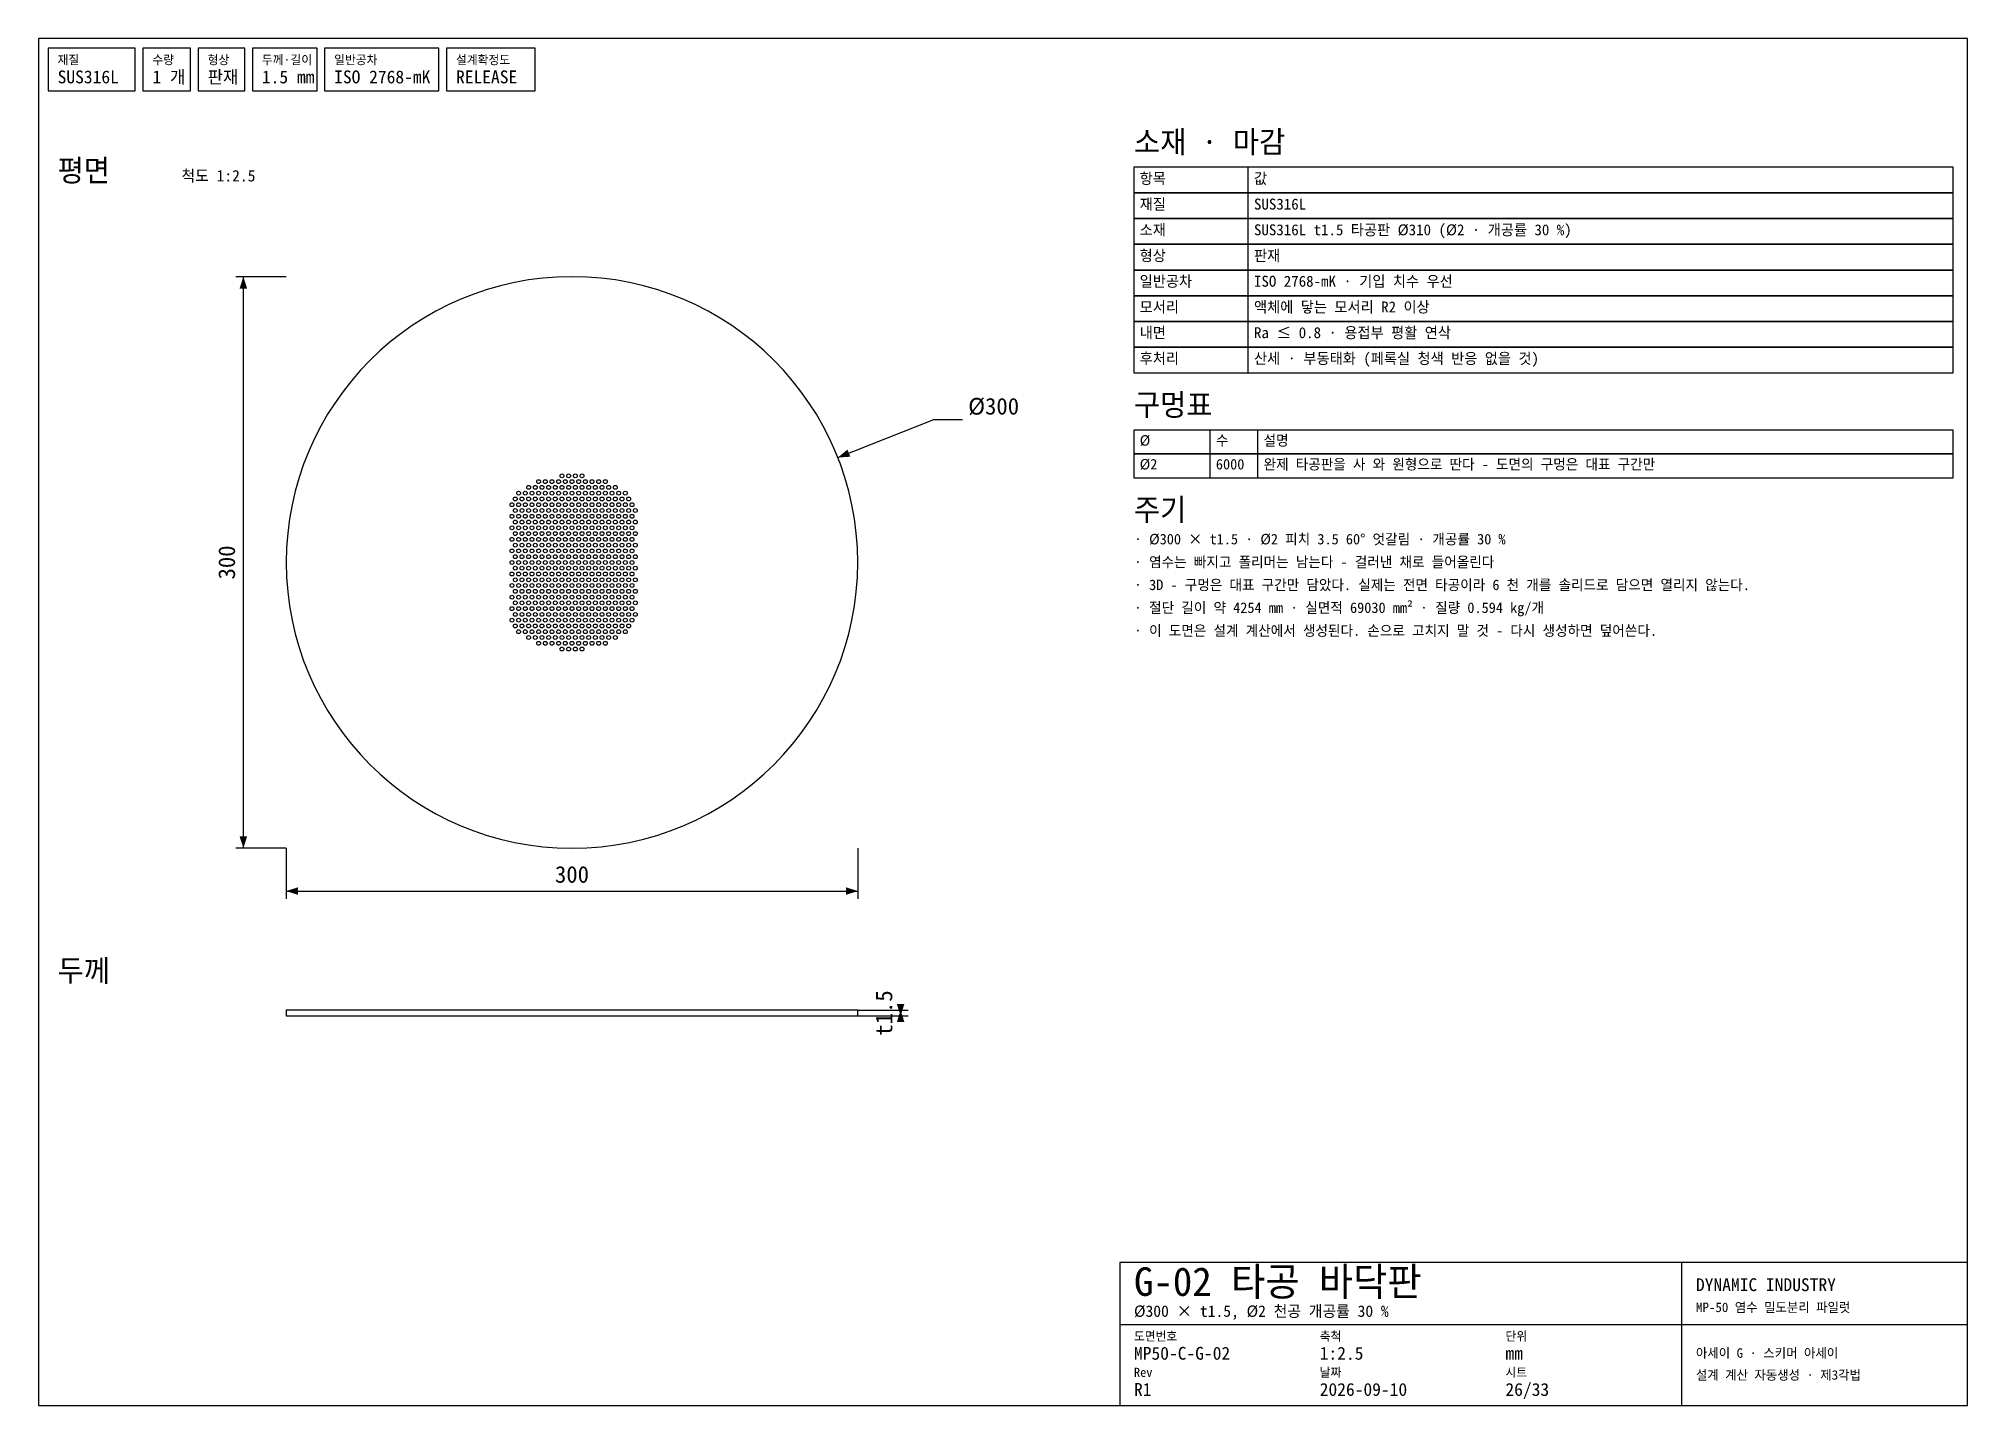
# Model space of a CAD drawing. Header units: millimetres. Extents: x 10 to 415, y 5 to 292.
import ezdxf
from ezdxf.enums import TextEntityAlignment as Align

# ---------------------------------------------------------------- set-up
doc = ezdxf.new("R2010")
doc.units = ezdxf.units.MM
for name, color, linetype in [('CUT', 7, 'CONTINUOUS'), ('DIM', 3, 'CONTINUOUS'), ('FRAME', 7, 'CONTINUOUS'), ('HOLE', 7, 'CONTINUOUS'), ('NOTE', 8, 'CONTINUOUS'), ('TEXT', 3, 'CONTINUOUS')]:
    doc.layers.add(name, color=color, linetype=linetype)

msp = doc.modelspace()

# ---------------------------------------------------------------- linework, layer by layer
at = {"layer": 'CUT'}
msp.add_lwpolyline([(62, 182, 1), (182, 182, 1)], format="xyb", close=True, dxfattribs=at)
msp.add_lwpolyline([(62, 86.8), (182, 86.8), (182, 88), (62, 88)], close=True, dxfattribs=at)
at = {"layer": 'DIM'}
for p, q in [((62, 242), (51.4, 242)), ((53, 122), (53, 242)), ((177.809313, 204.029992), (198, 212)), ((198, 212), (204, 212)), ((62, 122), (51.4, 122)), ((62, 122), (62, 111.4)), ((182, 122), (182, 111.4)), ((62, 113), (182, 113)), ((182, 88), (192.6, 88)), ((182, 86.8), (192.6, 86.8)), ((191, 86.8), (191, 88))]:
    msp.add_line(p, q, dxfattribs=at)
for points in [[(53, 242), (52.2, 239.5), (53.8, 239.5)], [(177.809313, 204.029992), (180.428435, 204.203784), (179.840968, 205.692033)], [(53, 122), (53.8, 124.5), (52.2, 124.5)], [(62, 113), (64.5, 112.2), (64.5, 113.8)], [(182, 113), (179.5, 113.8), (179.5, 112.2)], [(191, 86.8), (191.8, 89.3), (190.2, 89.3)], [(191, 88), (190.2, 85.5), (191.8, 85.5)]]:
    msp.add_solid(points, dxfattribs=at)
at = {"layer": 'FRAME'}
for p, q in [((264, 259.6), (264, 265)), ((264, 254.2), (264, 259.6)), ((264, 248.8), (264, 254.2)), ((264, 243.4), (264, 248.8)), ((264, 238), (264, 243.4)), ((264, 232.6), (264, 238)), ((264, 227.2), (264, 232.6)), ((264, 221.8), (264, 227.2)), ((256, 204.8), (256, 209.8)), ((266, 204.8), (266, 209.8)), ((256, 199.8), (256, 204.8)), ((266, 199.8), (266, 204.8)), ((355, 5), (355, 35)), ((237, 22), (415, 22))]:
    msp.add_line(p, q, dxfattribs=at)
for points in [[(10, 5), (415, 5), (415, 292), (10, 292)], [(12, 281), (30.3104, 281), (30.3104, 290), (12, 290)], [(31.9104, 281), (41.895296, 281), (41.895296, 290), (31.9104, 290)], [(43.495296, 281), (53.295296, 281), (53.295296, 290), (43.495296, 290)], [(54.895296, 281), (68.464064, 281), (68.464064, 290), (54.895296, 290)], [(70.064064, 281), (94.047488, 281), (94.047488, 290), (70.064064, 290)], [(95.647488, 281), (114.293552, 281), (114.293552, 290), (95.647488, 290)], [(240, 259.6), (412, 259.6), (412, 265), (240, 265)], [(240, 254.2), (412, 254.2), (412, 259.6), (240, 259.6)], [(240, 248.8), (412, 248.8), (412, 254.2), (240, 254.2)], [(240, 243.4), (412, 243.4), (412, 248.8), (240, 248.8)], [(240, 238), (412, 238), (412, 243.4), (240, 243.4)], [(240, 232.6), (412, 232.6), (412, 238), (240, 238)], [(240, 227.2), (412, 227.2), (412, 232.6), (240, 232.6)], [(240, 221.8), (412, 221.8), (412, 227.2), (240, 227.2)], [(240, 204.8), (412, 204.8), (412, 209.8), (240, 209.8)], [(240, 199.8), (412, 199.8), (412, 204.8), (240, 204.8)], [(237, 5), (415, 5), (415, 35), (237, 35)]]:
    msp.add_lwpolyline(points, close=True, dxfattribs=at)
at = {"layer": 'HOLE'}
for points in [[(114.6, 198.974098, -1), (115.4, 198.974098, -1)], [(116, 198.974098, -1), (116.8, 198.974098, -1)], [(117.4, 198.974098, -1), (118.2, 198.974098, -1)], [(118.8, 198.974098, -1), (119.6, 198.974098, -1)], [(119.5, 200.186533, -1), (120.3, 200.186533, -1)], [(120.2, 198.974098, -1), (121, 198.974098, -1)], [(120.9, 200.186533, -1), (121.7, 200.186533, -1)], [(121.6, 198.974098, -1), (122.4, 198.974098, -1)], [(122.3, 200.186533, -1), (123.1, 200.186533, -1)], [(123, 198.974098, -1), (123.8, 198.974098, -1)], [(123.7, 200.186533, -1), (124.5, 200.186533, -1)], [(124.4, 198.974098, -1), (125.2, 198.974098, -1)], [(125.8, 198.974098, -1), (126.6, 198.974098, -1)], [(127.2, 198.974098, -1), (128, 198.974098, -1)], [(128.6, 198.974098, -1), (129.4, 198.974098, -1)], [(109, 194.124356, -1), (109.8, 194.124356, -1)], [(109.7, 195.336791, -1), (110.5, 195.336791, -1)], [(110.4, 196.549227, -1), (111.2, 196.549227, -1)], [(110.4, 194.124356, -1), (111.2, 194.124356, -1)], [(111.1, 195.336791, -1), (111.9, 195.336791, -1)], [(111.8, 196.549227, -1), (112.6, 196.549227, -1)], [(111.8, 194.124356, -1), (112.6, 194.124356, -1)], [(112.5, 197.761662, -1), (113.3, 197.761662, -1)], [(112.5, 195.336791, -1), (113.3, 195.336791, -1)], [(113.2, 196.549227, -1), (114, 196.549227, -1)], [(113.2, 194.124356, -1), (114, 194.124356, -1)], [(113.9, 197.761662, -1), (114.7, 197.761662, -1)], [(113.9, 195.336791, -1), (114.7, 195.336791, -1)], [(114.6, 196.549227, -1), (115.4, 196.549227, -1)], [(114.6, 194.124356, -1), (115.4, 194.124356, -1)], [(115.3, 197.761662, -1), (116.1, 197.761662, -1)], [(115.3, 195.336791, -1), (116.1, 195.336791, -1)], [(116, 196.549227, -1), (116.8, 196.549227, -1)], [(116, 194.124356, -1), (116.8, 194.124356, -1)], [(116.7, 197.761662, -1), (117.5, 197.761662, -1)], [(116.7, 195.336791, -1), (117.5, 195.336791, -1)], [(117.4, 196.549227, -1), (118.2, 196.549227, -1)], [(117.4, 194.124356, -1), (118.2, 194.124356, -1)], [(118.1, 197.761662, -1), (118.9, 197.761662, -1)], [(118.1, 195.336791, -1), (118.9, 195.336791, -1)], [(118.8, 196.549227, -1), (119.6, 196.549227, -1)], [(118.8, 194.124356, -1), (119.6, 194.124356, -1)], [(119.5, 197.761662, -1), (120.3, 197.761662, -1)], [(119.5, 195.336791, -1), (120.3, 195.336791, -1)], [(120.2, 196.549227, -1), (121, 196.549227, -1)], [(120.2, 194.124356, -1), (121, 194.124356, -1)], [(120.9, 197.761662, -1), (121.7, 197.761662, -1)], [(120.9, 195.336791, -1), (121.7, 195.336791, -1)], [(121.6, 196.549227, -1), (122.4, 196.549227, -1)], [(121.6, 194.124356, -1), (122.4, 194.124356, -1)], [(122.3, 197.761662, -1), (123.1, 197.761662, -1)], [(122.3, 195.336791, -1), (123.1, 195.336791, -1)], [(123, 196.549227, -1), (123.8, 196.549227, -1)], [(123, 194.124356, -1), (123.8, 194.124356, -1)], [(123.7, 197.761662, -1), (124.5, 197.761662, -1)], [(123.7, 195.336791, -1), (124.5, 195.336791, -1)], [(124.4, 196.549227, -1), (125.2, 196.549227, -1)], [(124.4, 194.124356, -1), (125.2, 194.124356, -1)], [(125.1, 197.761662, -1), (125.9, 197.761662, -1)], [(125.1, 195.336791, -1), (125.9, 195.336791, -1)], [(125.8, 196.549227, -1), (126.6, 196.549227, -1)], [(125.8, 194.124356, -1), (126.6, 194.124356, -1)], [(126.5, 197.761662, -1), (127.3, 197.761662, -1)], [(126.5, 195.336791, -1), (127.3, 195.336791, -1)], [(127.2, 196.549227, -1), (128, 196.549227, -1)], [(127.2, 194.124356, -1), (128, 194.124356, -1)], [(127.9, 197.761662, -1), (128.7, 197.761662, -1)], [(127.9, 195.336791, -1), (128.7, 195.336791, -1)], [(128.6, 196.549227, -1), (129.4, 196.549227, -1)], [(128.6, 194.124356, -1), (129.4, 194.124356, -1)], [(129.3, 197.761662, -1), (130.1, 197.761662, -1)], [(129.3, 195.336791, -1), (130.1, 195.336791, -1)], [(130, 196.549227, -1), (130.8, 196.549227, -1)], [(130, 194.124356, -1), (130.8, 194.124356, -1)], [(130.7, 197.761662, -1), (131.5, 197.761662, -1)], [(130.7, 195.336791, -1), (131.5, 195.336791, -1)], [(131.4, 196.549227, -1), (132.2, 196.549227, -1)], [(131.4, 194.124356, -1), (132.2, 194.124356, -1)], [(132.1, 195.336791, -1), (132.9, 195.336791, -1)], [(132.8, 196.549227, -1), (133.6, 196.549227, -1)], [(132.8, 194.124356, -1), (133.6, 194.124356, -1)], [(133.5, 195.336791, -1), (134.3, 195.336791, -1)], [(134.2, 194.124356, -1), (135, 194.124356, -1)], [(109, 191.699485, -1), (109.8, 191.699485, -1)], [(109.7, 192.91192, -1), (110.5, 192.91192, -1)], [(109.7, 190.487049, -1), (110.5, 190.487049, -1)], [(110.4, 191.699485, -1), (111.2, 191.699485, -1)], [(111.1, 192.91192, -1), (111.9, 192.91192, -1)], [(111.1, 190.487049, -1), (111.9, 190.487049, -1)], [(111.8, 191.699485, -1), (112.6, 191.699485, -1)], [(112.5, 192.91192, -1), (113.3, 192.91192, -1)], [(112.5, 190.487049, -1), (113.3, 190.487049, -1)], [(113.2, 191.699485, -1), (114, 191.699485, -1)], [(113.9, 192.91192, -1), (114.7, 192.91192, -1)], [(113.9, 190.487049, -1), (114.7, 190.487049, -1)], [(114.6, 191.699485, -1), (115.4, 191.699485, -1)], [(115.3, 192.91192, -1), (116.1, 192.91192, -1)], [(115.3, 190.487049, -1), (116.1, 190.487049, -1)], [(116, 191.699485, -1), (116.8, 191.699485, -1)], [(116.7, 192.91192, -1), (117.5, 192.91192, -1)], [(116.7, 190.487049, -1), (117.5, 190.487049, -1)], [(117.4, 191.699485, -1), (118.2, 191.699485, -1)], [(118.1, 192.91192, -1), (118.9, 192.91192, -1)], [(118.1, 190.487049, -1), (118.9, 190.487049, -1)], [(118.8, 191.699485, -1), (119.6, 191.699485, -1)], [(119.5, 192.91192, -1), (120.3, 192.91192, -1)], [(119.5, 190.487049, -1), (120.3, 190.487049, -1)], [(120.2, 191.699485, -1), (121, 191.699485, -1)], [(120.9, 192.91192, -1), (121.7, 192.91192, -1)], [(120.9, 190.487049, -1), (121.7, 190.487049, -1)], [(121.6, 191.699485, -1), (122.4, 191.699485, -1)], [(122.3, 192.91192, -1), (123.1, 192.91192, -1)], [(122.3, 190.487049, -1), (123.1, 190.487049, -1)], [(123, 191.699485, -1), (123.8, 191.699485, -1)], [(123.7, 192.91192, -1), (124.5, 192.91192, -1)], [(123.7, 190.487049, -1), (124.5, 190.487049, -1)], [(124.4, 191.699485, -1), (125.2, 191.699485, -1)], [(125.1, 192.91192, -1), (125.9, 192.91192, -1)], [(125.1, 190.487049, -1), (125.9, 190.487049, -1)], [(125.8, 191.699485, -1), (126.6, 191.699485, -1)], [(126.5, 192.91192, -1), (127.3, 192.91192, -1)], [(126.5, 190.487049, -1), (127.3, 190.487049, -1)], [(127.2, 191.699485, -1), (128, 191.699485, -1)], [(127.9, 192.91192, -1), (128.7, 192.91192, -1)], [(127.9, 190.487049, -1), (128.7, 190.487049, -1)], [(128.6, 191.699485, -1), (129.4, 191.699485, -1)], [(129.3, 192.91192, -1), (130.1, 192.91192, -1)], [(129.3, 190.487049, -1), (130.1, 190.487049, -1)], [(130, 191.699485, -1), (130.8, 191.699485, -1)], [(130.7, 192.91192, -1), (131.5, 192.91192, -1)], [(130.7, 190.487049, -1), (131.5, 190.487049, -1)], [(131.4, 191.699485, -1), (132.2, 191.699485, -1)], [(132.1, 192.91192, -1), (132.9, 192.91192, -1)], [(132.1, 190.487049, -1), (132.9, 190.487049, -1)], [(132.8, 191.699485, -1), (133.6, 191.699485, -1)], [(133.5, 192.91192, -1), (134.3, 192.91192, -1)], [(133.5, 190.487049, -1), (134.3, 190.487049, -1)], [(134.2, 191.699485, -1), (135, 191.699485, -1)], [(134.9, 192.91192, -1), (135.7, 192.91192, -1)], [(134.9, 190.487049, -1), (135.7, 190.487049, -1)], [(109, 189.274613, -1), (109.8, 189.274613, -1)], [(109, 186.849742, -1), (109.8, 186.849742, -1)], [(109.7, 188.062178, -1), (110.5, 188.062178, -1)], [(110.4, 189.274613, -1), (111.2, 189.274613, -1)], [(110.4, 186.849742, -1), (111.2, 186.849742, -1)], [(111.1, 188.062178, -1), (111.9, 188.062178, -1)], [(111.8, 189.274613, -1), (112.6, 189.274613, -1)], [(111.8, 186.849742, -1), (112.6, 186.849742, -1)], [(112.5, 188.062178, -1), (113.3, 188.062178, -1)], [(113.2, 189.274613, -1), (114, 189.274613, -1)], [(113.2, 186.849742, -1), (114, 186.849742, -1)], [(113.9, 188.062178, -1), (114.7, 188.062178, -1)], [(114.6, 189.274613, -1), (115.4, 189.274613, -1)], [(114.6, 186.849742, -1), (115.4, 186.849742, -1)], [(115.3, 188.062178, -1), (116.1, 188.062178, -1)], [(116, 189.274613, -1), (116.8, 189.274613, -1)], [(116, 186.849742, -1), (116.8, 186.849742, -1)], [(116.7, 188.062178, -1), (117.5, 188.062178, -1)], [(117.4, 189.274613, -1), (118.2, 189.274613, -1)], [(117.4, 186.849742, -1), (118.2, 186.849742, -1)], [(118.1, 188.062178, -1), (118.9, 188.062178, -1)], [(118.8, 189.274613, -1), (119.6, 189.274613, -1)], [(118.8, 186.849742, -1), (119.6, 186.849742, -1)], [(119.5, 188.062178, -1), (120.3, 188.062178, -1)], [(120.2, 189.274613, -1), (121, 189.274613, -1)], [(120.2, 186.849742, -1), (121, 186.849742, -1)], [(120.9, 188.062178, -1), (121.7, 188.062178, -1)], [(121.6, 189.274613, -1), (122.4, 189.274613, -1)], [(121.6, 186.849742, -1), (122.4, 186.849742, -1)], [(122.3, 188.062178, -1), (123.1, 188.062178, -1)], [(123, 189.274613, -1), (123.8, 189.274613, -1)], [(123, 186.849742, -1), (123.8, 186.849742, -1)], [(123.7, 188.062178, -1), (124.5, 188.062178, -1)], [(124.4, 189.274613, -1), (125.2, 189.274613, -1)], [(124.4, 186.849742, -1), (125.2, 186.849742, -1)], [(125.1, 188.062178, -1), (125.9, 188.062178, -1)], [(125.8, 189.274613, -1), (126.6, 189.274613, -1)], [(125.8, 186.849742, -1), (126.6, 186.849742, -1)], [(126.5, 188.062178, -1), (127.3, 188.062178, -1)], [(127.2, 189.274613, -1), (128, 189.274613, -1)], [(127.2, 186.849742, -1), (128, 186.849742, -1)], [(127.9, 188.062178, -1), (128.7, 188.062178, -1)], [(128.6, 189.274613, -1), (129.4, 189.274613, -1)], [(128.6, 186.849742, -1), (129.4, 186.849742, -1)], [(129.3, 188.062178, -1), (130.1, 188.062178, -1)], [(130, 189.274613, -1), (130.8, 189.274613, -1)], [(130, 186.849742, -1), (130.8, 186.849742, -1)], [(130.7, 188.062178, -1), (131.5, 188.062178, -1)], [(131.4, 189.274613, -1), (132.2, 189.274613, -1)], [(131.4, 186.849742, -1), (132.2, 186.849742, -1)], [(132.1, 188.062178, -1), (132.9, 188.062178, -1)], [(132.8, 189.274613, -1), (133.6, 189.274613, -1)], [(132.8, 186.849742, -1), (133.6, 186.849742, -1)], [(133.5, 188.062178, -1), (134.3, 188.062178, -1)], [(134.2, 189.274613, -1), (135, 189.274613, -1)], [(134.2, 186.849742, -1), (135, 186.849742, -1)], [(134.9, 188.062178, -1), (135.7, 188.062178, -1)], [(109, 184.424871, -1), (109.8, 184.424871, -1)], [(109, 182, -1), (109.8, 182, -1)], [(109.7, 185.637307, -1), (110.5, 185.637307, -1)], [(109.7, 183.212436, -1), (110.5, 183.212436, -1)], [(110.4, 184.424871, -1), (111.2, 184.424871, -1)], [(110.4, 182, -1), (111.2, 182, -1)], [(111.1, 185.637307, -1), (111.9, 185.637307, -1)], [(111.1, 183.212436, -1), (111.9, 183.212436, -1)], [(111.8, 184.424871, -1), (112.6, 184.424871, -1)], [(111.8, 182, -1), (112.6, 182, -1)], [(112.5, 185.637307, -1), (113.3, 185.637307, -1)], [(112.5, 183.212436, -1), (113.3, 183.212436, -1)], [(113.2, 184.424871, -1), (114, 184.424871, -1)], [(113.2, 182, -1), (114, 182, -1)], [(113.9, 185.637307, -1), (114.7, 185.637307, -1)], [(113.9, 183.212436, -1), (114.7, 183.212436, -1)], [(114.6, 184.424871, -1), (115.4, 184.424871, -1)], [(114.6, 182, -1), (115.4, 182, -1)], [(115.3, 185.637307, -1), (116.1, 185.637307, -1)], [(115.3, 183.212436, -1), (116.1, 183.212436, -1)], [(116, 184.424871, -1), (116.8, 184.424871, -1)], [(116, 182, -1), (116.8, 182, -1)], [(116.7, 185.637307, -1), (117.5, 185.637307, -1)], [(116.7, 183.212436, -1), (117.5, 183.212436, -1)], [(117.4, 184.424871, -1), (118.2, 184.424871, -1)], [(117.4, 182, -1), (118.2, 182, -1)], [(118.1, 185.637307, -1), (118.9, 185.637307, -1)], [(118.1, 183.212436, -1), (118.9, 183.212436, -1)], [(118.8, 184.424871, -1), (119.6, 184.424871, -1)], [(118.8, 182, -1), (119.6, 182, -1)], [(119.5, 185.637307, -1), (120.3, 185.637307, -1)], [(119.5, 183.212436, -1), (120.3, 183.212436, -1)], [(120.2, 184.424871, -1), (121, 184.424871, -1)], [(120.2, 182, -1), (121, 182, -1)], [(120.9, 185.637307, -1), (121.7, 185.637307, -1)], [(120.9, 183.212436, -1), (121.7, 183.212436, -1)], [(121.6, 184.424871, -1), (122.4, 184.424871, -1)], [(121.6, 182, -1), (122.4, 182, -1)], [(122.3, 185.637307, -1), (123.1, 185.637307, -1)], [(122.3, 183.212436, -1), (123.1, 183.212436, -1)], [(123, 184.424871, -1), (123.8, 184.424871, -1)], [(123, 182, -1), (123.8, 182, -1)], [(123.7, 185.637307, -1), (124.5, 185.637307, -1)], [(123.7, 183.212436, -1), (124.5, 183.212436, -1)], [(124.4, 184.424871, -1), (125.2, 184.424871, -1)], [(124.4, 182, -1), (125.2, 182, -1)], [(125.1, 185.637307, -1), (125.9, 185.637307, -1)], [(125.1, 183.212436, -1), (125.9, 183.212436, -1)], [(125.8, 184.424871, -1), (126.6, 184.424871, -1)], [(125.8, 182, -1), (126.6, 182, -1)], [(126.5, 185.637307, -1), (127.3, 185.637307, -1)], [(126.5, 183.212436, -1), (127.3, 183.212436, -1)], [(127.2, 184.424871, -1), (128, 184.424871, -1)], [(127.2, 182, -1), (128, 182, -1)], [(127.9, 185.637307, -1), (128.7, 185.637307, -1)], [(127.9, 183.212436, -1), (128.7, 183.212436, -1)], [(128.6, 184.424871, -1), (129.4, 184.424871, -1)], [(128.6, 182, -1), (129.4, 182, -1)], [(129.3, 185.637307, -1), (130.1, 185.637307, -1)], [(129.3, 183.212436, -1), (130.1, 183.212436, -1)], [(130, 184.424871, -1), (130.8, 184.424871, -1)], [(130, 182, -1), (130.8, 182, -1)], [(130.7, 185.637307, -1), (131.5, 185.637307, -1)], [(130.7, 183.212436, -1), (131.5, 183.212436, -1)], [(131.4, 184.424871, -1), (132.2, 184.424871, -1)], [(131.4, 182, -1), (132.2, 182, -1)], [(132.1, 185.637307, -1), (132.9, 185.637307, -1)], [(132.1, 183.212436, -1), (132.9, 183.212436, -1)], [(132.8, 184.424871, -1), (133.6, 184.424871, -1)], [(132.8, 182, -1), (133.6, 182, -1)], [(133.5, 185.637307, -1), (134.3, 185.637307, -1)], [(133.5, 183.212436, -1), (134.3, 183.212436, -1)], [(134.2, 184.424871, -1), (135, 184.424871, -1)], [(134.2, 182, -1), (135, 182, -1)], [(134.9, 185.637307, -1), (135.7, 185.637307, -1)], [(134.9, 183.212436, -1), (135.7, 183.212436, -1)], [(109, 179.575129, -1), (109.8, 179.575129, -1)], [(109.7, 180.787564, -1), (110.5, 180.787564, -1)], [(109.7, 178.362693, -1), (110.5, 178.362693, -1)], [(110.4, 179.575129, -1), (111.2, 179.575129, -1)], [(111.1, 180.787564, -1), (111.9, 180.787564, -1)], [(111.1, 178.362693, -1), (111.9, 178.362693, -1)], [(111.8, 179.575129, -1), (112.6, 179.575129, -1)], [(112.5, 180.787564, -1), (113.3, 180.787564, -1)], [(112.5, 178.362693, -1), (113.3, 178.362693, -1)], [(113.2, 179.575129, -1), (114, 179.575129, -1)], [(113.9, 180.787564, -1), (114.7, 180.787564, -1)], [(113.9, 178.362693, -1), (114.7, 178.362693, -1)], [(114.6, 179.575129, -1), (115.4, 179.575129, -1)], [(115.3, 180.787564, -1), (116.1, 180.787564, -1)], [(115.3, 178.362693, -1), (116.1, 178.362693, -1)], [(116, 179.575129, -1), (116.8, 179.575129, -1)], [(116.7, 180.787564, -1), (117.5, 180.787564, -1)], [(116.7, 178.362693, -1), (117.5, 178.362693, -1)], [(117.4, 179.575129, -1), (118.2, 179.575129, -1)], [(118.1, 180.787564, -1), (118.9, 180.787564, -1)], [(118.1, 178.362693, -1), (118.9, 178.362693, -1)], [(118.8, 179.575129, -1), (119.6, 179.575129, -1)], [(119.5, 180.787564, -1), (120.3, 180.787564, -1)], [(119.5, 178.362693, -1), (120.3, 178.362693, -1)], [(120.2, 179.575129, -1), (121, 179.575129, -1)], [(120.9, 180.787564, -1), (121.7, 180.787564, -1)], [(120.9, 178.362693, -1), (121.7, 178.362693, -1)], [(121.6, 179.575129, -1), (122.4, 179.575129, -1)], [(122.3, 180.787564, -1), (123.1, 180.787564, -1)], [(122.3, 178.362693, -1), (123.1, 178.362693, -1)], [(123, 179.575129, -1), (123.8, 179.575129, -1)], [(123.7, 180.787564, -1), (124.5, 180.787564, -1)], [(123.7, 178.362693, -1), (124.5, 178.362693, -1)], [(124.4, 179.575129, -1), (125.2, 179.575129, -1)], [(125.1, 180.787564, -1), (125.9, 180.787564, -1)], [(125.1, 178.362693, -1), (125.9, 178.362693, -1)], [(125.8, 179.575129, -1), (126.6, 179.575129, -1)], [(126.5, 180.787564, -1), (127.3, 180.787564, -1)], [(126.5, 178.362693, -1), (127.3, 178.362693, -1)], [(127.2, 179.575129, -1), (128, 179.575129, -1)], [(127.9, 180.787564, -1), (128.7, 180.787564, -1)], [(127.9, 178.362693, -1), (128.7, 178.362693, -1)], [(128.6, 179.575129, -1), (129.4, 179.575129, -1)], [(129.3, 180.787564, -1), (130.1, 180.787564, -1)], [(129.3, 178.362693, -1), (130.1, 178.362693, -1)], [(130, 179.575129, -1), (130.8, 179.575129, -1)], [(130.7, 180.787564, -1), (131.5, 180.787564, -1)], [(130.7, 178.362693, -1), (131.5, 178.362693, -1)], [(131.4, 179.575129, -1), (132.2, 179.575129, -1)], [(132.1, 180.787564, -1), (132.9, 180.787564, -1)], [(132.1, 178.362693, -1), (132.9, 178.362693, -1)], [(132.8, 179.575129, -1), (133.6, 179.575129, -1)], [(133.5, 180.787564, -1), (134.3, 180.787564, -1)], [(133.5, 178.362693, -1), (134.3, 178.362693, -1)], [(134.2, 179.575129, -1), (135, 179.575129, -1)], [(134.9, 180.787564, -1), (135.7, 180.787564, -1)], [(134.9, 178.362693, -1), (135.7, 178.362693, -1)], [(109, 177.150258, -1), (109.8, 177.150258, -1)], [(109, 174.725387, -1), (109.8, 174.725387, -1)], [(109.7, 175.937822, -1), (110.5, 175.937822, -1)], [(110.4, 177.150258, -1), (111.2, 177.150258, -1)], [(110.4, 174.725387, -1), (111.2, 174.725387, -1)], [(111.1, 175.937822, -1), (111.9, 175.937822, -1)], [(111.8, 177.150258, -1), (112.6, 177.150258, -1)], [(111.8, 174.725387, -1), (112.6, 174.725387, -1)], [(112.5, 175.937822, -1), (113.3, 175.937822, -1)], [(113.2, 177.150258, -1), (114, 177.150258, -1)], [(113.2, 174.725387, -1), (114, 174.725387, -1)], [(113.9, 175.937822, -1), (114.7, 175.937822, -1)], [(114.6, 177.150258, -1), (115.4, 177.150258, -1)], [(114.6, 174.725387, -1), (115.4, 174.725387, -1)], [(115.3, 175.937822, -1), (116.1, 175.937822, -1)], [(116, 177.150258, -1), (116.8, 177.150258, -1)], [(116, 174.725387, -1), (116.8, 174.725387, -1)], [(116.7, 175.937822, -1), (117.5, 175.937822, -1)], [(117.4, 177.150258, -1), (118.2, 177.150258, -1)], [(117.4, 174.725387, -1), (118.2, 174.725387, -1)], [(118.1, 175.937822, -1), (118.9, 175.937822, -1)], [(118.8, 177.150258, -1), (119.6, 177.150258, -1)], [(118.8, 174.725387, -1), (119.6, 174.725387, -1)], [(119.5, 175.937822, -1), (120.3, 175.937822, -1)], [(120.2, 177.150258, -1), (121, 177.150258, -1)], [(120.2, 174.725387, -1), (121, 174.725387, -1)], [(120.9, 175.937822, -1), (121.7, 175.937822, -1)], [(121.6, 177.150258, -1), (122.4, 177.150258, -1)], [(121.6, 174.725387, -1), (122.4, 174.725387, -1)], [(122.3, 175.937822, -1), (123.1, 175.937822, -1)], [(123, 177.150258, -1), (123.8, 177.150258, -1)], [(123, 174.725387, -1), (123.8, 174.725387, -1)], [(123.7, 175.937822, -1), (124.5, 175.937822, -1)], [(124.4, 177.150258, -1), (125.2, 177.150258, -1)], [(124.4, 174.725387, -1), (125.2, 174.725387, -1)], [(125.1, 175.937822, -1), (125.9, 175.937822, -1)], [(125.8, 177.150258, -1), (126.6, 177.150258, -1)], [(125.8, 174.725387, -1), (126.6, 174.725387, -1)], [(126.5, 175.937822, -1), (127.3, 175.937822, -1)], [(127.2, 177.150258, -1), (128, 177.150258, -1)], [(127.2, 174.725387, -1), (128, 174.725387, -1)], [(127.9, 175.937822, -1), (128.7, 175.937822, -1)], [(128.6, 177.150258, -1), (129.4, 177.150258, -1)], [(128.6, 174.725387, -1), (129.4, 174.725387, -1)], [(129.3, 175.937822, -1), (130.1, 175.937822, -1)], [(130, 177.150258, -1), (130.8, 177.150258, -1)], [(130, 174.725387, -1), (130.8, 174.725387, -1)], [(130.7, 175.937822, -1), (131.5, 175.937822, -1)], [(131.4, 177.150258, -1), (132.2, 177.150258, -1)], [(131.4, 174.725387, -1), (132.2, 174.725387, -1)], [(132.1, 175.937822, -1), (132.9, 175.937822, -1)], [(132.8, 177.150258, -1), (133.6, 177.150258, -1)], [(132.8, 174.725387, -1), (133.6, 174.725387, -1)], [(133.5, 175.937822, -1), (134.3, 175.937822, -1)], [(134.2, 177.150258, -1), (135, 177.150258, -1)], [(134.2, 174.725387, -1), (135, 174.725387, -1)], [(134.9, 175.937822, -1), (135.7, 175.937822, -1)], [(109, 172.300515, -1), (109.8, 172.300515, -1)], [(109, 169.875644, -1), (109.8, 169.875644, -1)], [(109.7, 173.512951, -1), (110.5, 173.512951, -1)], [(109.7, 171.08808, -1), (110.5, 171.08808, -1)], [(110.4, 172.300515, -1), (111.2, 172.300515, -1)], [(110.4, 169.875644, -1), (111.2, 169.875644, -1)], [(111.1, 173.512951, -1), (111.9, 173.512951, -1)], [(111.1, 171.08808, -1), (111.9, 171.08808, -1)], [(111.8, 172.300515, -1), (112.6, 172.300515, -1)], [(111.8, 169.875644, -1), (112.6, 169.875644, -1)], [(112.5, 173.512951, -1), (113.3, 173.512951, -1)], [(112.5, 171.08808, -1), (113.3, 171.08808, -1)], [(113.2, 172.300515, -1), (114, 172.300515, -1)], [(113.2, 169.875644, -1), (114, 169.875644, -1)], [(113.9, 173.512951, -1), (114.7, 173.512951, -1)], [(113.9, 171.08808, -1), (114.7, 171.08808, -1)], [(114.6, 172.300515, -1), (115.4, 172.300515, -1)], [(114.6, 169.875644, -1), (115.4, 169.875644, -1)], [(115.3, 173.512951, -1), (116.1, 173.512951, -1)], [(115.3, 171.08808, -1), (116.1, 171.08808, -1)], [(116, 172.300515, -1), (116.8, 172.300515, -1)], [(116, 169.875644, -1), (116.8, 169.875644, -1)], [(116.7, 173.512951, -1), (117.5, 173.512951, -1)], [(116.7, 171.08808, -1), (117.5, 171.08808, -1)], [(117.4, 172.300515, -1), (118.2, 172.300515, -1)], [(117.4, 169.875644, -1), (118.2, 169.875644, -1)], [(118.1, 173.512951, -1), (118.9, 173.512951, -1)], [(118.1, 171.08808, -1), (118.9, 171.08808, -1)], [(118.8, 172.300515, -1), (119.6, 172.300515, -1)], [(118.8, 169.875644, -1), (119.6, 169.875644, -1)], [(119.5, 173.512951, -1), (120.3, 173.512951, -1)], [(119.5, 171.08808, -1), (120.3, 171.08808, -1)], [(120.2, 172.300515, -1), (121, 172.300515, -1)], [(120.2, 169.875644, -1), (121, 169.875644, -1)], [(120.9, 173.512951, -1), (121.7, 173.512951, -1)], [(120.9, 171.08808, -1), (121.7, 171.08808, -1)], [(121.6, 172.300515, -1), (122.4, 172.300515, -1)], [(121.6, 169.875644, -1), (122.4, 169.875644, -1)], [(122.3, 173.512951, -1), (123.1, 173.512951, -1)], [(122.3, 171.08808, -1), (123.1, 171.08808, -1)], [(123, 172.300515, -1), (123.8, 172.300515, -1)], [(123, 169.875644, -1), (123.8, 169.875644, -1)], [(123.7, 173.512951, -1), (124.5, 173.512951, -1)], [(123.7, 171.08808, -1), (124.5, 171.08808, -1)], [(124.4, 172.300515, -1), (125.2, 172.300515, -1)], [(124.4, 169.875644, -1), (125.2, 169.875644, -1)], [(125.1, 173.512951, -1), (125.9, 173.512951, -1)], [(125.1, 171.08808, -1), (125.9, 171.08808, -1)], [(125.8, 172.300515, -1), (126.6, 172.300515, -1)], [(125.8, 169.875644, -1), (126.6, 169.875644, -1)], [(126.5, 173.512951, -1), (127.3, 173.512951, -1)], [(126.5, 171.08808, -1), (127.3, 171.08808, -1)], [(127.2, 172.300515, -1), (128, 172.300515, -1)], [(127.2, 169.875644, -1), (128, 169.875644, -1)], [(127.9, 173.512951, -1), (128.7, 173.512951, -1)], [(127.9, 171.08808, -1), (128.7, 171.08808, -1)], [(128.6, 172.300515, -1), (129.4, 172.300515, -1)], [(128.6, 169.875644, -1), (129.4, 169.875644, -1)], [(129.3, 173.512951, -1), (130.1, 173.512951, -1)], [(129.3, 171.08808, -1), (130.1, 171.08808, -1)], [(130, 172.300515, -1), (130.8, 172.300515, -1)], [(130, 169.875644, -1), (130.8, 169.875644, -1)], [(130.7, 173.512951, -1), (131.5, 173.512951, -1)], [(130.7, 171.08808, -1), (131.5, 171.08808, -1)], [(131.4, 172.300515, -1), (132.2, 172.300515, -1)], [(131.4, 169.875644, -1), (132.2, 169.875644, -1)], [(132.1, 173.512951, -1), (132.9, 173.512951, -1)], [(132.1, 171.08808, -1), (132.9, 171.08808, -1)], [(132.8, 172.300515, -1), (133.6, 172.300515, -1)], [(132.8, 169.875644, -1), (133.6, 169.875644, -1)], [(133.5, 173.512951, -1), (134.3, 173.512951, -1)], [(133.5, 171.08808, -1), (134.3, 171.08808, -1)], [(134.2, 172.300515, -1), (135, 172.300515, -1)], [(134.2, 169.875644, -1), (135, 169.875644, -1)], [(134.9, 173.512951, -1), (135.7, 173.512951, -1)], [(134.9, 171.08808, -1), (135.7, 171.08808, -1)], [(109.7, 168.663209, -1), (110.5, 168.663209, -1)], [(110.4, 167.450773, -1), (111.2, 167.450773, -1)], [(111.1, 168.663209, -1), (111.9, 168.663209, -1)], [(111.8, 167.450773, -1), (112.6, 167.450773, -1)], [(112.5, 168.663209, -1), (113.3, 168.663209, -1)], [(112.5, 166.238338, -1), (113.3, 166.238338, -1)], [(113.2, 167.450773, -1), (114, 167.450773, -1)], [(113.9, 168.663209, -1), (114.7, 168.663209, -1)], [(113.9, 166.238338, -1), (114.7, 166.238338, -1)], [(114.6, 167.450773, -1), (115.4, 167.450773, -1)], [(115.3, 168.663209, -1), (116.1, 168.663209, -1)], [(115.3, 166.238338, -1), (116.1, 166.238338, -1)], [(116, 167.450773, -1), (116.8, 167.450773, -1)], [(116.7, 168.663209, -1), (117.5, 168.663209, -1)], [(116.7, 166.238338, -1), (117.5, 166.238338, -1)], [(117.4, 167.450773, -1), (118.2, 167.450773, -1)], [(118.1, 168.663209, -1), (118.9, 168.663209, -1)], [(118.1, 166.238338, -1), (118.9, 166.238338, -1)], [(118.8, 167.450773, -1), (119.6, 167.450773, -1)], [(119.5, 168.663209, -1), (120.3, 168.663209, -1)], [(119.5, 166.238338, -1), (120.3, 166.238338, -1)], [(120.2, 167.450773, -1), (121, 167.450773, -1)], [(120.9, 168.663209, -1), (121.7, 168.663209, -1)], [(120.9, 166.238338, -1), (121.7, 166.238338, -1)], [(121.6, 167.450773, -1), (122.4, 167.450773, -1)], [(122.3, 168.663209, -1), (123.1, 168.663209, -1)], [(122.3, 166.238338, -1), (123.1, 166.238338, -1)], [(123, 167.450773, -1), (123.8, 167.450773, -1)], [(123.7, 168.663209, -1), (124.5, 168.663209, -1)], [(123.7, 166.238338, -1), (124.5, 166.238338, -1)], [(124.4, 167.450773, -1), (125.2, 167.450773, -1)], [(125.1, 168.663209, -1), (125.9, 168.663209, -1)], [(125.1, 166.238338, -1), (125.9, 166.238338, -1)], [(125.8, 167.450773, -1), (126.6, 167.450773, -1)], [(126.5, 168.663209, -1), (127.3, 168.663209, -1)], [(126.5, 166.238338, -1), (127.3, 166.238338, -1)], [(127.2, 167.450773, -1), (128, 167.450773, -1)], [(127.9, 168.663209, -1), (128.7, 168.663209, -1)], [(127.9, 166.238338, -1), (128.7, 166.238338, -1)], [(128.6, 167.450773, -1), (129.4, 167.450773, -1)], [(129.3, 168.663209, -1), (130.1, 168.663209, -1)], [(129.3, 166.238338, -1), (130.1, 166.238338, -1)], [(130, 167.450773, -1), (130.8, 167.450773, -1)], [(130.7, 168.663209, -1), (131.5, 168.663209, -1)], [(130.7, 166.238338, -1), (131.5, 166.238338, -1)], [(131.4, 167.450773, -1), (132.2, 167.450773, -1)], [(132.1, 168.663209, -1), (132.9, 168.663209, -1)], [(132.8, 167.450773, -1), (133.6, 167.450773, -1)], [(133.5, 168.663209, -1), (134.3, 168.663209, -1)], [(114.6, 165.025902, -1), (115.4, 165.025902, -1)], [(116, 165.025902, -1), (116.8, 165.025902, -1)], [(117.4, 165.025902, -1), (118.2, 165.025902, -1)], [(118.8, 165.025902, -1), (119.6, 165.025902, -1)], [(119.5, 163.813467, -1), (120.3, 163.813467, -1)], [(120.2, 165.025902, -1), (121, 165.025902, -1)], [(120.9, 163.813467, -1), (121.7, 163.813467, -1)], [(121.6, 165.025902, -1), (122.4, 165.025902, -1)], [(122.3, 163.813467, -1), (123.1, 163.813467, -1)], [(123, 165.025902, -1), (123.8, 165.025902, -1)], [(123.7, 163.813467, -1), (124.5, 163.813467, -1)], [(124.4, 165.025902, -1), (125.2, 165.025902, -1)], [(125.8, 165.025902, -1), (126.6, 165.025902, -1)], [(127.2, 165.025902, -1), (128, 165.025902, -1)], [(128.6, 165.025902, -1), (129.4, 165.025902, -1)]]:
    msp.add_lwpolyline(points, format="xyb", close=True, dxfattribs=at)

# ---------------------------------------------------------------- texts
at = {"layer": 'DIM'}
msp.add_text('Ø300', height=3.5, dxfattribs=at).set_placement((205.2, 213.05))
for s, p in [('300', (51.25, 182)), ('t1.5', (189.25, 87.4))]:
    msp.add_text(s, height=3.5, rotation=90, dxfattribs=at).set_placement(p, align=Align.CENTER)
msp.add_text('300', height=3.5, dxfattribs=at).set_placement((122, 114.75), align=Align.CENTER)
at = {"layer": 'FRAME'}
for s, height, p in [('SUS316L', 2.7, (14, 282.6)), ('1 개', 2.7, (33.9104, 282.6)), ('판재', 2.7, (45.495296, 282.6)), ('1.5 mm', 2.7, (56.895296, 282.6)), ('ISO 2768-mK', 2.7, (72.064064, 282.6)), ('RELEASE', 2.7, (97.647488, 282.6)), ('소재 · 마감', 4.6, (240, 268)), ('평면', 4.6, (14, 262)), ('항목', 2.3, (241.2, 261.495)), ('값', 2.3, (265.2, 261.495)), ('구멍표', 4.6, (240, 212.8)), ('Ø', 2.2, (241.2, 206.53)), ('수', 2.2, (257.2, 206.53)), ('설명', 2.2, (267.2, 206.53)), ('주기', 4.6, (240, 190.8)), ('두께', 4.6, (14, 94)), ('G-02 타공 바닥판', 6, (240, 28)), ('DYNAMIC INDUSTRY', 2.7, (358, 29))]:
    msp.add_text(s, height=height, dxfattribs=at).set_placement(p)
at = {"layer": 'NOTE'}
for s, p in [('· Ø300 × t1.5 · Ø2 피치 3.5 60° 엇갈림 · 개공률 30 %', (240, 185.8)), ('· 염수는 빠지고 폴리머는 남는다 - 걸러낸 채로 들어올린다', (240, 181)), ('· 3D - 구멍은 대표 구간만 담았다. 실제는 전면 타공이라 6 천 개를 솔리드로 담으면 열리지 않는다.', (240, 176.2)), ('· 절단 길이 약 4254 mm · 실면적 69030 mm² · 질량 0.594 kg/개', (240, 171.4)), ('· 이 도면은 설계 계산에서 생성된다. 손으로 고치지 말 것 - 다시 생성하면 덮어쓴다.', (240, 166.6))]:
    msp.add_text(s, height=2.2, dxfattribs=at).set_placement(p)
at = {"layer": 'TEXT'}
for s, height, p in [('재질', 1.9, (14, 286.6)), ('수량', 1.9, (33.9104, 286.6)), ('형상', 1.9, (45.495296, 286.6)), ('두께·길이', 1.9, (56.895296, 286.6)), ('일반공차', 1.9, (72.064064, 286.6)), ('설계확정도', 1.9, (97.647488, 286.6)), ('척도 1:2.5', 2.4, (40, 262)), ('재질', 2.3, (241.2, 256.095)), ('SUS316L', 2.3, (265.2, 256.095)), ('소재', 2.3, (241.2, 250.695)), ('SUS316L t1.5 타공판 Ø310 (Ø2 · 개공률 30 %)', 2.3, (265.2, 250.695)), ('형상', 2.3, (241.2, 245.295)), ('판재', 2.3, (265.2, 245.295)), ('일반공차', 2.3, (241.2, 239.895)), ('ISO 2768-mK · 기입 치수 우선', 2.3, (265.2, 239.895)), ('모서리', 2.3, (241.2, 234.495)), ('액체에 닿는 모서리 R2 이상', 2.3, (265.2, 234.495)), ('내면', 2.3, (241.2, 229.095)), ('Ra ≤ 0.8 · 용접부 평활 연삭', 2.3, (265.2, 229.095)), ('후처리', 2.3, (241.2, 223.695)), ('산세 · 부동태화 (페록실 청색 반응 없을 것)', 2.3, (265.2, 223.695)), ('Ø2', 2.2, (241.2, 201.53)), ('6000', 2.2, (257.2, 201.53)), ('완제 타공판을 사 와 원형으로 딴다 - 도면의 구멍은 대표 구간만', 2.2, (267.2, 201.53)), ('Ø300 × t1.5, Ø2 천공 개공률 30 %', 2.4, (240, 23.6)), ('MP-50 염수 밀도분리 파일럿', 2, (358, 24.6)), ('도면번호', 1.9, (240, 18.6)), ('축척', 1.9, (279, 18.6)), ('단위', 1.9, (318, 18.6)), ('MP50-C-G-02', 2.7, (240, 14.6)), ('1:2.5', 2.7, (279, 14.6)), ('mm', 2.7, (318, 14.6)), ('아세이 G · 스키머 아세이', 2, (358, 15)), ('Rev', 1.9, (240, 11)), ('날짜', 1.9, (279, 11)), ('시트', 1.9, (318, 11)), ('설계 계산 자동생성 · 제3각법', 2, (358, 10.4)), ('R1', 2.7, (240, 7)), ('2026-09-10', 2.7, (279, 7)), ('26/33', 2.7, (318, 7))]:
    msp.add_text(s, height=height, dxfattribs=at).set_placement(p)

doc.saveas('drawing.dxf')
